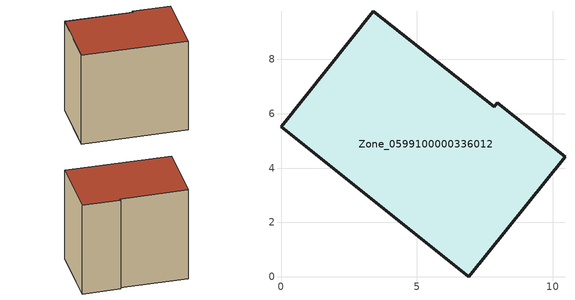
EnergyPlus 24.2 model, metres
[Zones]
Zone_0599100000336012
 floor ground (C_G): 7.97,6.4 10.46,4.42 6.92,0 0,5.53 3.4,9.77 7.86,6.26 z0.52
 wall outside (C_F): 6.92,0 10.46,4.42 7.97,6.4 7.86,6.26 3.4,9.77 0,5.53 6.92,0 z0.52:8.79
 roof outside (C_R): 10.46,4.42 7.97,6.4 7.86,6.26 3.4,9.77 0,5.53 6.92,0 z8.79
[BUILDING]
Pand.0599100000336012: North Axis=0; Terrain=City; Loads Convergence Tolerance Value=0.04; Temperature Convergence Tolerance Value=0.4; Solar Distribution=FullExterior; Maximum Number of Warmup Days=25; Minimum Number of Warmup Days=1
[Site:Location]
Rotterdam.The.Hague.AP_ZH_NLD Design_Conditions: Latitude=51.96; Longitude=4.45; Time Zone=1; Elevation=-4.5
[SITE:GROUNDTEMPERATURE:BUILDINGSURFACE]
18, 18, 18, 18, 18, 18, 18, 18, 18, 18, 18, 18
[MATERIAL] Thermal Absorptance=0.9; Solar Absorptance=0.7; Visible Absorptance=0.7
Name | Roughness | Thickness | Conductivity | Density | Specific Heat
G.TC.1975-1991 | MediumSmooth | 0.15 | 0.288461 | 540 | 1210
F.TC.1975-1991 | Rough | 0.3 | 0.230769 | 1920 | 840
R.TC.1975-1991 | MediumRough | 0.2 | 0.153846 | 1500 | 1000
[CONSTRUCTION]
C_G: G.TC.1975-1991
C_F: F.TC.1975-1991
C_R: R.TC.1975-1991
[ZONE]
Zone_0599100000336012: Type=1; Multiplier=1; Ceiling Height=Autocalculate; Volume=Autocalculate; Floor Area=autocalculate; Part of Total Floor Area=Yes
[ZONEINFILTRATION:DESIGNFLOWRATE]
Infil_Zone_0599100000336012: Zone or ZoneList or Space or SpaceList=Zone_0599100000336012; Schedule=AlwaysOn; Design Flow Rate Calculation Method=Flow/Area; Flow Rate per Floor Area=0.003; Constant Term Coefficient=1; Temperature Term Coefficient=0; Velocity Term Coefficient=0; Velocity Squared Term Coefficient=0
[HVACTEMPLATE:ZONE:IDEALLOADSAIRSYSTEM]
Zone_0599100000336012: Maximum Heating Supply Air Temperature=50; Minimum Cooling Supply Air Temperature=13; Maximum Heating Supply Air Humidity Ratio=0.0156; Minimum Cooling Supply Air Humidity Ratio=0.0077; Heating Limit=NoLimit; Cooling Limit=NoLimit; Dehumidification Control Type=ConstantSensibleHeatRatio; Cooling Sensible Heat Ratio=0.7; Dehumidification Setpoint=60; Humidification Control Type=None; Humidification Setpoint=30; Outdoor Air Method=None; Outdoor Air Flow Rate per Person=0.00944; Outdoor Air Flow Rate per Zone Floor Area=0; Outdoor Air Flow Rate per Zone=0; Demand Controlled Ventilation Type=None; Outdoor Air Economizer Type=NoEconomizer; Heat Recovery Type=None; Sensible Heat Recovery Effectiveness=0.7; Latent Heat Recovery Effectiveness=0.65
[ZONECONTROL:THERMOSTAT]
ThermostatControl_Zone_0599100000336012: Zone or ZoneList=Zone_0599100000336012; Control Type Schedule=DualSetpointControlType; Control 1=Thermostat_Zone_0599100000336012; Temperature Difference Between Cutout And Setpoint=0
[THERMOSTATSETPOINT:DUALSETPOINT]
Thermostat_Zone_0599100000336012: Heating Setpoint Temperature Schedule=HeatingSetpoint_Zone_0599100000336012; Cooling Setpoint Temperature Schedule=CoolingSetpoint_Zone_0599100000336012
[SCHEDULE:COMPACT]
HeatingSetpoint_Zone_0599100000336012: Through: 12/31, For: AllDays, Until: 24:00, 21
CoolingSetpoint_Zone_0599100000336012: Through: 12/31, For: AllDays, Until: 24:00, 24
DualSetpointControlType: Through: 12/31, For: AllDays, Until: 24:00, 4
AlwaysOn: Through: 12/31, For: AllDays, Until: 24:00, 1
